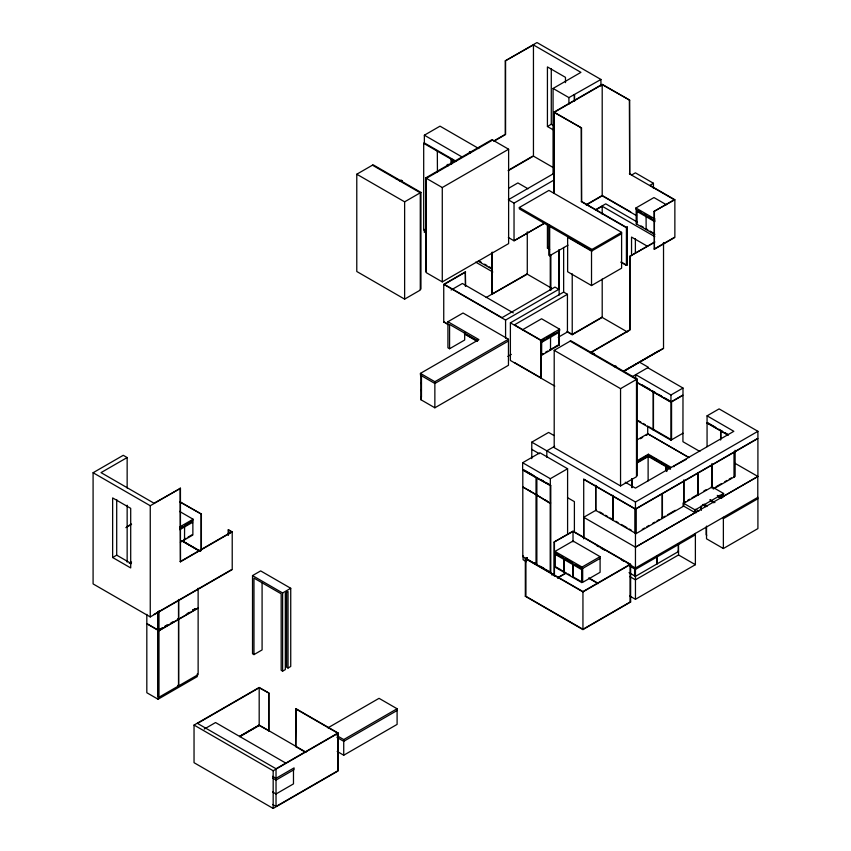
<?xml version="1.0" encoding="UTF-8"?>
<svg xmlns="http://www.w3.org/2000/svg" width="851" height="851" viewBox="0 0 851 851"><rect width="100%" height="100%" fill="white"/><g stroke="black" fill="none" stroke-linecap="round" stroke-linejoin="round"><path stroke-width="1.28" d="M327.954 727.839L379.046 698.331L397.098 708.755L397.098 724.403L343.73 755.22L343.73 739.572L336.964 735.658M421.468 396.938L420.905 399.725L420.905 375.419L421.468 375.089L421.468 396.938L420.99 396.662M508.462 340.985L508.462 365.292L434.861 407.789L434.861 381.727L420.426 373.387L420.426 375.142L434.861 383.482L508.462 340.985L508.462 339.241L463.029 313.008L447.924 321.721L447.924 347.782L449.573 348.74L464.678 340.017L464.678 332.337M600.093 556.65L573.021 541.013L554.958 551.437L554.958 553.182L582.041 568.819L582.041 567.064L600.093 556.65L600.093 572.298L582.648 582.371L582.648 568.468L575.872 564.564M612.773 495.325L612.773 520.184L613.369 519.833M613.007 520.323L613.007 495.463M632.133 487.549L632.133 478.613M634.601 575.872L634.601 568.213M634.846 576.01L634.846 568.351M635.229 533.151L635.229 508.292M629.697 595.977L635.452 599.295L635.452 568.436M635.452 567.957L635.452 509.238L757.911 438.531L757.911 476.475L723.605 496.282L721.318 494.952M635.452 533.279L635.452 508.419M595.743 510.664L595.743 485.421L595.743 510.355L636.048 533.62L636.048 508.77M647.707 425.936L647.707 433.755L688.991 457.593L647.76 433.723L637.463 439.669M656.749 564.064L656.749 556.405M656.993 563.926L656.993 556.267M662.163 493.686L662.163 518.546L661.567 518.195M662.408 493.548L662.408 518.408L661.801 518.057M678.29 543.959L678.29 551.629L677.694 551.278M629.825 576.584L635.452 579.839L678.534 554.958L678.534 543.566M683.108 503.143L683.108 505.76L695.139 512.706L695.139 509.93L723.605 493.495L723.605 496.282M683.704 481.251L683.704 506.111L636.048 533.62M683.949 479.751L683.949 503.186L683.342 502.845L685.481 501.611M635.452 599.295L695.384 564.692L695.384 533.417M697.809 473.05L697.809 495.186L697.214 494.835L691.884 497.92M698.065 472.901L698.065 495.037L697.469 494.686M706.16 527.184L706.16 534.843L706.755 535.194M706.521 526.088L706.521 538.8L723.371 548.533L757.911 528.588L757.911 497.314L635.452 568.021L635.452 569.415L695.384 534.811M711.936 463.593L711.936 487.027L711.33 486.687M712.17 488.368L712.17 464.816M723.371 548.533L723.371 517.259M734.2 476.954L734.2 452.104M493.782 140.979L505.281 134.341L505.281 60.857L536.992 42.55L600.934 79.462L600.934 86.079M505.281 60.857L533.449 44.943L580.925 72.356L553.065 88.451L553.065 174.476M372.44 165.179L420.277 192.805L420.277 290.085L404.629 299.126L356.782 271.501L356.782 174.221L373.11 164.796L396.949 178.561L396.279 178.944M424.362 143.085L424.362 135.203L440.02 126.161L478.805 148.563M425.968 231.068L423.692 229.759L423.692 143.319L424.362 142.936L456.21 161.318M437.329 151.191L437.435 172.125M396.502 179.072L397.172 178.689L420.947 192.411L420.947 289.053L420.277 289.436M423.692 143.319L450.998 159.084L451.668 158.701L451.668 163.935M426.34 272.075L425.66 271.682L425.66 177.944L447.626 165.264L448.307 165.658M447.828 165.137L469.741 152.489L470.422 152.882M469.943 152.372L492.006 139.638L508.621 149.233L508.621 243.599L442.275 281.904L426.34 272.703L426.34 178.338L492.686 140.032M553.065 88.451L568.915 97.599L600.934 79.462M494.144 141.117L505.579 134.522L505.579 61.038M553.756 193.007L553.756 112.268L602.2 84.292L629.676 100.152L629.676 173.636L631.836 174.891L635.389 172.838L653.44 183.263L653.44 188.465M554.363 193.007L554.363 112.268L602.2 84.643L629.676 100.152M356.782 174.221L404.629 201.836L420.947 192.411M565.479 82.643L565.479 77.345L547.427 66.921L547.427 126.501L551.278 124.278L553.533 125.586M425.66 177.944L442.275 187.539L508.621 149.233M508.409 170.232L532.418 156.307M553.756 112.268L581.531 127.948L581.531 201.432L626.421 227.355L627.325 227.185L627.325 264.874L626.421 265.395L620.741 262.119M508.164 170.732L533.449 156.127L553.799 167.881M423.692 229.759L424.362 229.376M508.855 188.145L517.887 182.933L528.035 188.794M508.558 199.613L554.299 173.21M508.345 199.836L514.036 203.123L554.012 180.04M519.333 207.495L591.998 249.449L591.998 250.843L519.333 208.889L519.333 207.495L548.938 190.401L621.602 232.355L621.602 268.182L591.519 285.553L567.628 271.756L567.628 237.323L591.519 251.119L621.602 233.748M228.164 535.109L228.462 529.737L232.217 531.907L232.217 569.606L150.255 616.922L93.089 583.914L93.089 472.73L123.267 455.306L127.15 457.551L127.15 487.995M127.15 457.551L101.035 472.624L154.02 503.218L180.444 488.314L180.444 561.798L180.135 488.144M581.233 128.129L581.531 201.432M629.368 100.333L629.676 173.636M443.743 322.05L443.743 284.362L465.359 271.873L465.657 286.351M465.657 272.054L444.339 284.362L502.026 317.657L554.98 287.085L558.83 289.308L558.83 249.939M586.424 204.58L602.2 195.475L630.697 211.931M586.254 205.027L602.2 195.826L636.516 215.633M451.115 290L462.401 283.489L513.291 312.87M491.899 269.139L491.963 253.385M595.689 209.654L605.752 203.846L637.473 222.164M595.54 210.091L602.2 206.25L654.791 236.61M653.44 183.263L649.887 185.316L674.864 199.73L674.864 237.429L654.408 249.247L654.1 211.367L674.269 199.73L629.368 173.817M547.427 224.281L547.427 248.109L549.352 247.003M548.778 224.77L548.778 255.226L549.682 255.747L568 245.162M655.079 220.813L635.91 209.74L635.91 207.984L653.962 197.56L666.365 204.729M486.144 297.51L527.397 273.692M491.91 253.215L491.91 294.244L527.28 274.171L551.459 288.127M581.233 201.613L626.421 227.706L627.325 227.185M654.1 211.367L674.864 199.73M591.998 249.449L621.602 232.355M654.845 221.717L636.303 211.016L636.303 223.866L636.91 223.526L636.91 211.356M93.089 472.73L150.255 505.739L180.444 488.314M126.725 526.801L131.32 524.142M125.863 527.641L131.575 524.344M646.76 229.206L646.164 229.557L646.079 216.654M443.743 284.362L505.579 320.061L558.83 289.308M420.426 373.387L478.911 339.613L447.924 321.721M554.799 386.109L510.387 360.462L510.387 322.837L563.649 292.084L567.436 294.276L567.436 331.975L558.224 337.294M590.03 352.771L629.697 329.869L629.697 256.385L654.802 241.886M629.697 256.385L654.579 242.365M567.436 294.276L514.483 324.848L541.215 340.283L540.906 378.152L540.906 340.453L510.387 322.837M112.64 557.511L130.703 567.936L130.703 508.345L112.64 497.92L112.64 557.511L116.704 555.16L131.373 563.628M654.1 249.066L674.269 237.429M179.582 501.856L201.379 514.1L201.379 550.491M179.827 526.886L193.103 519.227L193.103 520.972L179.827 528.641M522.376 329.848L541.566 318.774L559.618 329.199L559.618 330.943L540.438 342.017M180.327 527.652L182.539 526.375M184.752 525.099L186.965 523.822M189.177 522.546L192.507 520.631L192.507 523.152M434.861 381.727L508.462 339.241M179.784 529.705L192.869 522.152L192.869 535.013L180.391 542.215M129.288 563.362L131.575 562.043M186.061 538.247L183.997 539.438L184.593 539.789M188.071 537.077L192.262 534.662M507.856 356.441L511.313 354.378M540.438 340.272L559.618 329.199M542.087 340.368L544.342 339.07M546.597 337.762L549.991 335.815M552.246 334.507L554.501 333.209M541.002 342.73L559.362 332.135L559.362 344.985L541.683 355.197L541.002 354.888L541.087 342.687M602.402 316.966L572.223 334.39L567.053 331.401M567.436 331.975L572.223 334.741L602.2 317.434L627.357 331.954M180.135 561.628L231.621 531.907L228.164 529.907M180.444 561.798L232.217 531.907M540.959 354.92L543.278 353.58M545.47 352.314L547.736 351.016M549.959 349.729L553.373 347.751M554.363 347.187L557.884 345.144M570.149 341.145L636.495 379.45L636.495 476.741L620.549 485.942L554.203 447.637L554.203 350.346L570.83 340.751L592.785 353.442L592.115 353.825M591.254 352.41L629.995 330.05L629.995 256.566M592.264 353.92L593.519 353.186L594.413 353.782M154.02 614.401L231.621 569.606M192.751 610.103L195.049 608.784M614.231 366.6L614.901 366.207L592.998 353.559M197.304 673.907L197.304 676.566L158.063 699.224L146.819 692.735L146.819 623.794L158.063 630.293L161.424 628.346M164.786 626.4L167.03 625.113M192.826 610.22L195.07 608.922M262.087 582.648L262.087 649.919L253.97 654.61L252.524 653.77L252.524 575.595L260.651 570.904L290.734 588.286L290.734 666.461L288.032 668.024L286.585 667.184L286.585 591.998M614.379 366.685L615.635 365.962L616.528 366.558M160.488 628.974L162.786 627.655M165.083 626.325L167.381 625.006M170.828 623.017L173.115 621.687M187.029 613.656L189.316 612.337M192.751 610.348L195.049 609.029M158.19 611.678L158.19 630.059L158.988 630.517L178.508 619.251L178.508 599.561M158.988 630.761L178.508 619.496L178.508 685.959L158.988 697.224L158.19 696.767L158.19 630.304L158.988 630.761L158.988 697.224M177.87 618.943L178.657 619.4L198.134 608.167L198.134 674.63L178.657 685.863L177.87 685.406M623.017 371.43L659.365 350.431M663.525 348.314L623.421 371.472L663.525 348.389L663.525 242.503M632.314 376.631L648.43 367.324L639.378 362.1M554.203 350.346L620.549 388.652L637.176 379.057L637.176 475.698L636.495 476.092M531.779 458.646L531.779 442.148L548.629 432.425L554.001 435.531M252.524 575.595L282.617 592.977L290.734 588.286M550.778 573.074L550.778 485.4L522.642 469.678L522.642 462.731L539.917 452.764L567.596 468.741L567.596 534.471M554.682 446.296L546.821 450.839L546.821 457.295M636.825 382.514L653.217 391.981L653.823 391.641M682.991 433.212L670.95 440.158L653.462 430.063L653.462 392.12L654.068 391.779M635.729 379.291L635.729 374.663L670.95 394.992L682.991 388.045L682.991 394.992L670.95 401.949L636.867 382.259M536.364 477.911L536.364 564.458L522.801 556.628L522.801 470.071L536.364 477.911L536.364 564.458M536.609 478.049L536.609 564.596L536.609 478.049L550.661 485.634M523.248 487.155L536.821 494.984M523.248 487.293L536.821 495.133M653.462 392.12L670.95 402.225L682.991 395.279L682.928 441.701L699.852 451.466M522.642 462.731L550.331 478.709L567.596 468.741M537.055 495.122L550.203 503.239M537.055 495.271L550.203 503.377L550.661 502.973M636.825 420.458L653.217 429.925L653.823 429.574M653.462 430.063L654.068 429.712M640.377 438.701L642.675 437.371M646.122 435.382L648.43 434.053M728.265 435.031L707.064 422.787L707.064 415.841L719.095 408.895L757.911 431.308L757.911 438.254L635.452 508.951L583.712 479.081L583.712 538.864M636.973 460.795L648.356 454.221L671.322 467.476M640.303 459.561L647.207 455.572M636.984 462.167L648.356 455.604L670.184 468.21M637.239 462.199L647.515 456.264L648.122 456.615L648.122 480.879M636.708 463.21L648.122 456.615M707.064 446.615L707.064 423.064L707.66 422.724L715.648 427.33M253.97 654.61L253.97 578.106L281.17 593.807L281.17 670.311L282.617 671.141L285.319 669.588L285.319 593.073L288.032 591.509L288.032 668.024M305.945 752.497L295.744 746.604L296.042 708.734L338.315 733.147L338.315 770.836L273.171 808.45L194.039 762.687L194.039 725.063L259.183 687.448L268.959 693.097L268.959 730.796L259.183 725.499L239.759 736.711M268.959 693.097L259.183 687.799L197.496 723.414L276.032 768.751L337.719 733.147L337.719 770.836L276.032 806.45L272.618 804.482M204.272 729.062L215.548 722.542L286.117 763.283M707.064 423.064L720.627 430.904L721.233 430.553M720.871 438.893L720.871 431.042L721.478 430.691M666.503 466.252L648.356 455.785L647.76 456.125L665.897 466.603L666.503 466.252L666.503 471.369M666.142 470.571L666.142 466.742L666.737 466.391L669.992 468.273M583.775 538.119L583.775 517.27L596.349 510.004M525.322 596.338L525.322 558.639L527.056 557.639L527.354 560.415M554.139 575.808L554.139 542.013L573.021 531.109L630.634 564.373L630.634 602.072M554.139 542.013L573.021 531.46L630.027 564.373L630.027 602.072L582.946 629.261L525.929 596.338L525.929 558.639L527.354 557.82M531.779 442.148L635.452 502.005L757.911 431.308M239.748 736.296L259.183 725.084L305.179 751.71M239.748 736.37L259.183 725.148M536.609 564.596L550.661 572.191M551.895 575.085L554.139 573.797M687.608 500.377L689.746 499.143M703.862 490.995L706 489.761M564.713 572.021L564.032 572.319L564.032 559.469L564.107 572.361M557.469 577.786L565.245 573.297M557.713 577.989L566.458 572.936M642.26 529.343L644.537 528.035M646.803 526.726L649.079 525.407M652.483 523.439L654.749 522.131M657.025 520.823L659.291 519.514M662.929 517.408L665.174 516.121M667.407 514.823L675.258 510.292M715.978 486.783L721.488 483.602M724.786 481.698L726.988 480.421M729.19 479.156L731.403 477.879M713.276 489.038L735.041 476.475L735.041 450.307M582.041 568.819L600.093 558.394M583.712 517.302L635.452 547.172L757.794 476.475L757.794 497.314M635.452 547.172L695.139 512.706M295.744 746.604L296.042 708.734M581.797 582.573L582.392 582.222L582.392 570.064L555.235 554.384L555.235 567.245L581.797 582.573L581.797 569.713M525.929 558.639L582.946 591.562L630.027 564.373M194.039 725.063L273.171 770.751L338.315 733.147M630.634 564.373L582.946 591.913L525.322 558.639M723.371 518.653L757.911 498.707M343.73 739.572L397.098 708.755M397.098 710.511L343.73 741.317L336.964 737.413M678.534 551.491L635.452 576.361L629.017 572.649M525.322 596.274L582.946 629.602L630.634 601.997M686.236 459.391L673.875 466.103L673.875 466.795M554.363 112.268L581.531 127.948M547.427 126.501L553.076 129.767M635.91 207.984L655.079 219.058M638.761 210.697L641.016 211.995M644.398 213.952L646.664 215.25M648.919 216.558L651.175 217.856M641.016 225.898L643.42 227.281M645.537 228.504L647.792 229.802M650.015 231.089L654.557 233.706M636.303 223.866L654.845 234.568M647.334 246.205L631.538 237.078L631.538 255.619M470.273 151.521L469.305 152.074L470.624 152.765M424.362 135.203L462.008 156.935M455.593 161.53L452.168 159.552L452.168 163.488M627.325 264.874L627.027 227.004M621.847 262.406L626.421 265.055M448.158 164.286L447.19 164.839L448.456 165.562L447.318 164.849M547.427 248.109L549.682 249.417M508.334 237.45L514.036 240.822L544.906 222.994L514.036 240.748L514.036 203.123M481.209 262.193L478.932 260.874L478.262 261.268L491.995 269.118M484.613 264.161L486.889 265.48M489.165 266.788L491.442 268.108M475.698 262.129L492.814 272.012M647.76 367.706L682.991 388.045M707.064 415.841L733.839 431.308L635.452 488.112L625.24 482.219M615.113 366.324L637.176 379.057M642.016 384.822L649.962 389.407M652.238 390.726L655.642 392.694M658.44 394.3L661.716 396.194M664.737 397.938L671.556 401.874L671.556 439.818M719.074 429.308L722.499 431.287M724.775 432.606L728.265 434.616M720.871 431.042L727.658 434.957M559.362 344.985L558.767 344.644L558.767 332.486M549.884 349.772L550.565 350.069M734.998 463.306L757.911 476.475M638.516 420.745L640.877 422.107M643.143 423.415L645.42 424.723M648.834 426.691L652.728 428.947M653.377 429.319L660.195 433.255M660.621 433.499L670.418 439.159M477.783 340.719L449.573 324.433L449.573 348.74M444.339 322.05L447.732 324.018M464.699 333.805L477.145 340.996M514.483 362.547L541.215 377.982M443.743 321.986L448.317 324.699M464.359 333.879L476.954 341.23M723.605 493.495L712.17 486.9L683.704 503.335L695.139 509.93M719.563 495.325L723.01 497.314M649.504 455.572L651.802 456.902M654.1 458.232L656.398 459.561M659.855 461.55L662.152 462.88M664.45 464.199L666.748 465.529M717.265 495.388L721.861 498.048M717.797 495.878L721.191 497.835M666.142 466.742L670.471 469.241M718.329 496.878L720.595 498.186M710.404 499.941L714.936 502.558M709.872 499.814L713.266 501.771M710.404 500.813L713.798 502.771M704.213 504.186L706.479 505.494M703.607 504.537L707.011 506.494M703.075 504.398L706.479 506.356M702.479 504.749L705.873 506.707M695.629 509.302L698.873 511.185M694.331 511.334L696.629 512.664M531.779 449.381L539.3 453.721M583.712 479.368L635.452 509.238M420.905 399.725L434.861 407.789M678.534 554.958L695.384 564.692M599.753 511.972L603.157 513.94M605.423 515.249L607.699 516.557M609.965 517.865L612.231 519.184M615.837 521.259L618.06 522.535M621.39 524.461L626.942 527.673M629.166 528.95L631.389 530.237M524.205 470.06L533.066 475.177M540.81 479.645L543.023 480.921M546.353 482.847L549.672 484.762M524.376 470.465L535.683 476.996M540.459 479.751L543.853 481.709M546.119 483.017L549.523 484.985M567.5 497.665L574.393 501.643L574.393 532.173M528.907 490.421L531.162 491.867M544.991 499.707L547.257 501.154M596.402 545.406L598.7 546.736M600.955 548.108L604.444 550.054M621.666 560.001L623.964 561.32M627.41 563.309L635.452 568.021M629.697 566.096L635.452 569.415M554.958 551.437L582.041 567.064M558.947 554.788L555.565 552.842L555.565 555.363M561.203 556.097L563.458 557.394M565.724 558.703L572.489 562.607M588.828 577.935L597.87 583.158M588.977 578.372L598.104 583.637M555.831 566.894L561.341 570.064M562.33 570.649L564.596 571.946M567.979 573.904L570.234 575.202M572.489 576.51L582.392 582.222M534.556 562.894L536.821 564.202M540.459 566.298L543.853 568.266M526.418 561.671L523.099 559.756L523.099 555.767M179.625 501.537L201.379 514.1M179.561 511.408L193.103 519.227M181.923 540.555L199.091 550.469M181.88 540.81L200.07 551.32M181.837 540.864L199.942 551.32M177.71 619.039L178.508 619.496M295.744 708.904L337.719 733.147M337.187 751.444L343.73 755.22M177.71 685.502L178.508 685.959M272.618 776.335L276.032 778.314L294.084 767.889L294.084 769.634L276.032 780.059L272.618 778.091M272.618 791.983L276.032 793.962L293.478 783.888L293.478 769.985M420.99 375.855L421.468 376.833M420.99 382.907L421.468 383.875M420.99 389.949L421.468 390.928M734.445 451.955L734.445 476.815M720.627 430.904L720.627 440.063M701.341 506.526L701.341 510.175M701.043 506.047L701.043 509.877M670.95 394.992L670.95 401.949M670.95 402.225L670.95 440.158M666.737 466.391L666.737 471.507M665.897 466.603L665.897 470.433M654.408 211.548L654.408 249.247M653.217 391.981L653.217 429.925M648.356 454.221L648.356 455.604M636.505 209.389L636.505 223.292M635.389 238.833L635.389 253.396M635.452 502.005L635.452 508.951M631.889 478.751L631.889 487.687M626.421 227.706L626.421 265.395M620.549 388.652L620.549 485.942M602.2 84.643L602.2 195.826M602.2 206.25L602.2 214.186M602.2 279.043L602.2 317.434M591.519 251.119L591.519 285.553M582.946 591.562L582.946 629.602M574.574 94.684L574.574 101.248M574.276 94.514L574.276 101.067M573.021 531.46L573.021 541.853M572.223 273.852L572.223 334.741M568.915 97.599L568.915 104.162M563.649 247.471L563.649 292.084M559.139 250.066L559.139 295.063M559.011 330.603L559.011 344.495M554.437 542.183L554.437 575.978M551.278 68.665L551.278 124.278M550.863 254.555L550.863 290.287M550.565 337.219L550.491 350.112M550.257 254.555L550.257 290.287M550.331 478.709L550.331 485.655M550.203 485.9L550.203 572.457M549.682 225.292L549.682 255.747M541.683 342.347L541.608 355.239M533.449 44.943L533.449 156.127M527.28 231.823L527.28 274.171M505.579 320.061L505.579 338.251M492.208 252.066L492.208 294.425M465.359 271.873L465.359 286.181M450.998 159.084L450.998 164.317M442.275 187.539L442.275 281.904M424.362 229.855L424.362 232.483M404.629 201.836L404.629 299.126M282.617 592.977L282.617 671.141M276.032 768.751L276.032 806.45M273.171 770.751L273.171 808.45M268.661 693.278L268.661 730.966M259.183 687.799L259.183 725.499M228.462 529.737L228.462 534.928M201.081 514.27L201.081 550.671M198.134 588.232L198.134 607.912L178.657 619.156L178.657 599.466M184.593 526.929L184.518 539.821M178.657 619.4L178.657 685.863M158.988 610.827L158.988 630.517M158.063 611.667L158.063 630.038L146.819 623.549L146.819 614.358M158.063 630.293L158.063 699.224M150.255 505.739L150.255 616.922M127.15 505.196L127.15 562.117M116.704 499.548L116.704 555.16M401.055 180.274L399.821 180.986L401.066 180.359L402.246 180.965L401.066 180.359M572.989 577.489L572.989 564.638L572.914 577.446"/></g></svg>
